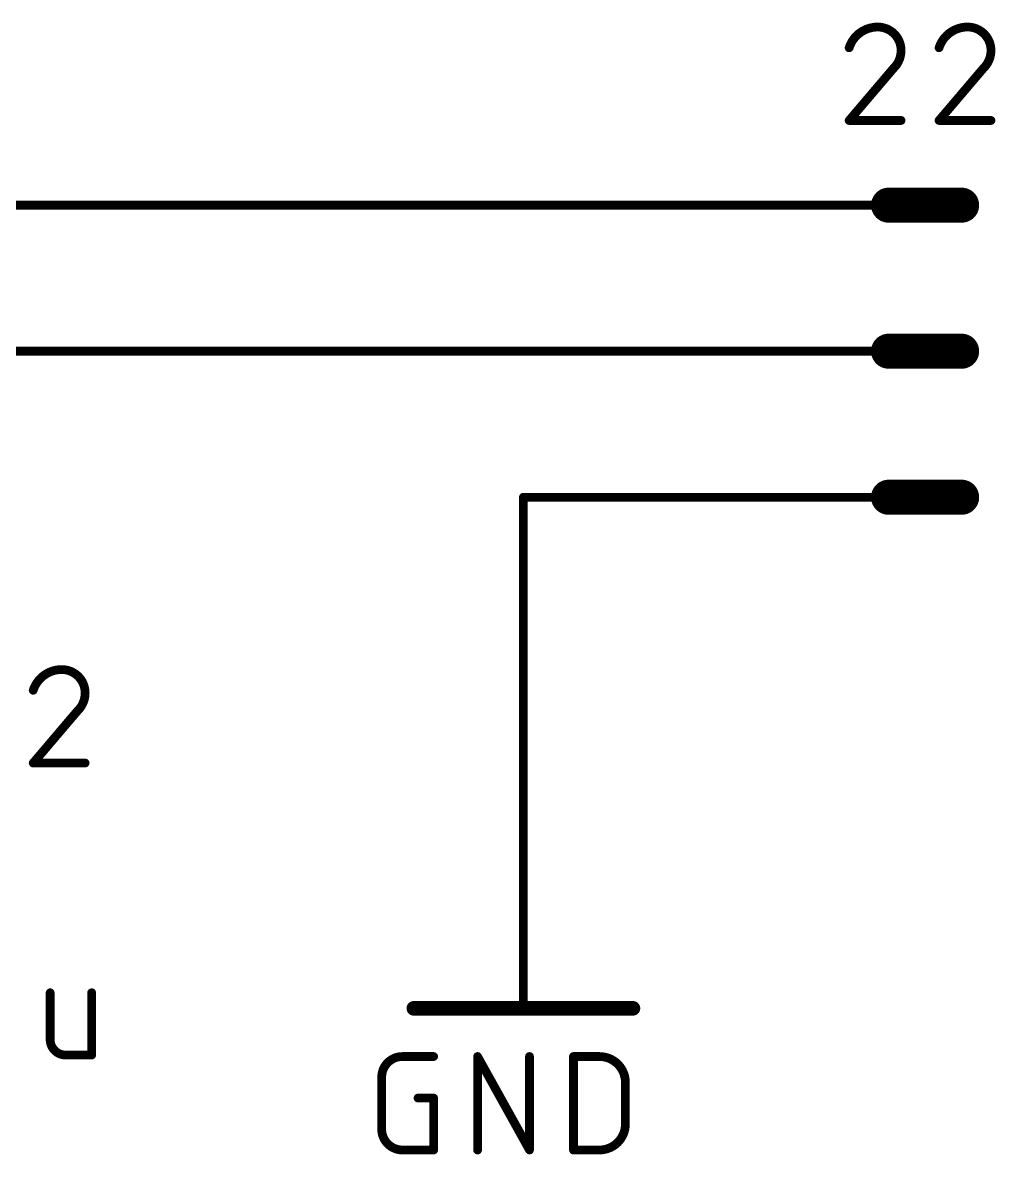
# Model space of a CAD drawing. Extents: x 5 to 171, y -44 to 47.
# Drawn here: x 117.02 to 133.94, y -10.16 to 9.53 of the extents above; entities that cross this region are included whole.
import ezdxf

# ---------------------------------------------------------------- set-up
doc = ezdxf.new("R2010")
doc.units = 0
for name, color, linetype in [('91', 122, 'CONTINUOUS'), ('94', 12, 'CONTINUOUS'), ('95', 251, 'CONTINUOUS'), ('96', 251, 'CONTINUOUS')]:
    doc.layers.add(name, color=color, linetype=linetype)

msp = doc.modelspace()

# ---------------------------------------------------------------- linework, layer by layer
at = {"layer": '91', "const_width": 0.1524}
for points in [[(129.54, 6.35), (116.84, 6.35)], [(114.3, 3.81), (129.54, 3.81)], [(129.54, 1.27), (125.73, 1.27)], [(125.73, 1.27), (125.73, -5.08)]]:
    msp.add_lwpolyline(points, dxfattribs=at)
at = {"layer": '91', "const_width": 0.0762}
for points in [[(129.54, 6.3119, 1), (129.54, 6.3881)], [(129.54, 3.7719, 1), (129.54, 3.8481)], [(125.73, 1.3081, 1), (125.73, 1.2319)], [(125.7681, 1.27, 1), (125.6919, 1.27)], [(129.54, 1.2319, 1), (129.54, 1.3081)], [(125.6919, -5.08, 1), (125.7681, -5.08)]]:
    msp.add_lwpolyline(points, format="xyb", dxfattribs=at)
at = {"layer": '94'}
for points, const_width in [([(133.35, 6.35), (132.08, 6.35)], 0.6096), ([(129.54, 6.35), (132.08, 6.35)], 0.1524), ([(133.35, 3.81), (132.08, 3.81)], 0.6096), ([(129.54, 3.81), (132.08, 3.81)], 0.1524), ([(133.35, 1.27), (132.08, 1.27)], 0.6096), ([(129.54, 1.27), (132.08, 1.27)], 0.1524), ([(125.73, -5.08), (125.73, -7.62)], 0.1524), ([(123.825, -7.62), (127.635, -7.62)], 0.254)]:
    msp.add_lwpolyline(points, dxfattribs=dict(at, const_width=const_width))
for points, const_width in [([(132.08, 6.5024, 1), (132.08, 6.1976)], 0.3048), ([(133.35, 6.1976, 1), (133.35, 6.5024)], 0.3048), ([(129.54, 6.3881, 1), (129.54, 6.3119)], 0.0762), ([(132.08, 6.3119, 1), (132.08, 6.3881)], 0.0762), ([(132.08, 3.9624, 1), (132.08, 3.6576)], 0.3048), ([(133.35, 3.6576, 1), (133.35, 3.9624)], 0.3048), ([(129.54, 3.8481, 1), (129.54, 3.7719)], 0.0762), ([(132.08, 3.7719, 1), (132.08, 3.8481)], 0.0762), ([(132.08, 1.4224, 1), (132.08, 1.1176)], 0.3048), ([(133.35, 1.1176, 1), (133.35, 1.4224)], 0.3048), ([(129.54, 1.3081, 1), (129.54, 1.2319)], 0.0762), ([(132.08, 1.2319, 1), (132.08, 1.3081)], 0.0762), ([(125.7681, -5.08, 1), (125.6919, -5.08)], 0.0762), ([(123.825, -7.5565, 1), (123.825, -7.6835)], 0.127), ([(125.6919, -7.62, 1), (125.7681, -7.62)], 0.0762), ([(127.635, -7.6835, 1), (127.635, -7.5565)], 0.127)]:
    msp.add_lwpolyline(points, format="xyb", dxfattribs=dict(at, const_width=const_width))
at = {"layer": '95'}
for points, const_width in [([(117.7035, -1.7272, 0.3252), (117.2067, -2.0884)], 0.1524), ([(118.1099, -2.1336, 0.4142), (117.7035, -1.7272)], 0.1524), ([(117.7035, -1.6891, 1), (117.7035, -1.7653)], 0.0762), ([(117.7035, -1.7653, 1), (117.7035, -1.6891)], 0.0762), ([(117.1705, -2.0767, 1), (117.243, -2.1002)], 0.0762), ([(117.9744, -2.4497, 0.2053), (118.1099, -2.1336)], 0.1524), ([(118.148, -2.1336, 1), (118.0718, -2.1336)], 0.0762), ([(118.0718, -2.1336, 1), (118.148, -2.1336)], 0.0762), ([(117.9481, -2.4221, 1), (118.0007, -2.4773)], 0.0762), ([(118.0034, -2.4744, 1), (117.9454, -2.425)], 0.0762), ([(117.2067, -3.3147, 1), (117.2067, -3.3909)], 0.0762), ([(117.1777, -3.3281, 1), (117.2358, -3.3775)], 0.0762), ([(118.1099, -3.3909, 1), (118.1099, -3.3147)], 0.0762)]:
    msp.add_lwpolyline(points, format="xyb", dxfattribs=dict(at, const_width=const_width))
at = {"layer": '95', "const_width": 0.1524}
for points in [[(117.9744, -2.4497), (117.2067, -3.3528)], [(117.2067, -3.3528), (118.1099, -3.3528)]]:
    msp.add_lwpolyline(points, dxfattribs=at)
at = {"layer": '96'}
for points, const_width in [([(131.8909, 9.4488, 0.3252), (131.3942, 9.0876)], 0.1524), ([(132.2973, 9.0424, 0.4142), (131.8909, 9.4488)], 0.1524), ([(131.8909, 9.4869, 1), (131.8909, 9.4107)], 0.0762), ([(131.8909, 9.4107, 1), (131.8909, 9.4869)], 0.0762), ([(133.454, 9.4488, 0.3252), (132.9573, 9.0876)], 0.1524), ([(133.8604, 9.0424, 0.4142), (133.454, 9.4488)], 0.1524), ([(133.454, 9.4869, 1), (133.454, 9.4107)], 0.0762), ([(133.454, 9.4107, 1), (133.454, 9.4869)], 0.0762), ([(131.358, 9.0993, 1), (131.4304, 9.0758)], 0.0762), ([(132.1618, 8.7263, 0.2053), (132.2973, 9.0424)], 0.1524), ([(132.3354, 9.0424, 1), (132.2592, 9.0424)], 0.0762), ([(132.2592, 9.0424, 1), (132.3354, 9.0424)], 0.0762), ([(132.9211, 9.0993, 1), (132.9936, 9.0758)], 0.0762), ([(133.725, 8.7263, 0.2053), (133.8604, 9.0424)], 0.1524), ([(133.8985, 9.0424, 1), (133.8223, 9.0424)], 0.0762), ([(133.8223, 9.0424, 1), (133.8985, 9.0424)], 0.0762), ([(132.1356, 8.7539, 1), (132.1881, 8.6987)], 0.0762), ([(132.1909, 8.7016, 1), (132.1328, 8.751)], 0.0762), ([(133.6987, 8.7539, 1), (133.7512, 8.6987)], 0.0762), ([(133.754, 8.7016, 1), (133.6959, 8.751)], 0.0762), ([(131.3942, 7.8613, 1), (131.3942, 7.7851)], 0.0762), ([(131.3652, 7.8479, 1), (131.4232, 7.7985)], 0.0762), ([(132.2973, 7.7851, 1), (132.2973, 7.8613)], 0.0762), ([(132.9573, 7.8613, 1), (132.9573, 7.7851)], 0.0762), ([(132.9283, 7.8479, 1), (132.9864, 7.7985)], 0.0762), ([(133.8604, 7.7851, 1), (133.8604, 7.8613)], 0.0762), ([(117.5396, -7.3491, 1), (117.4634, -7.3491)], 0.0762), ([(118.2621, -7.3491, 1), (118.1859, -7.3491)], 0.0762), ([(117.5015, -8.1619, 0.4142), (117.7725, -8.4328)], 0.1524), ([(117.5396, -8.1619, 1), (117.4634, -8.1619)], 0.0762), ([(117.4634, -8.1619, 1), (117.5396, -8.1619)], 0.0762), ([(117.7725, -8.3947, 1), (117.7725, -8.4709)], 0.0762), ([(117.7725, -8.4709, 1), (117.7725, -8.3947)], 0.0762), ([(118.1859, -8.4328, 1), (118.2621, -8.4328)], 0.0762), ([(118.224, -8.4709, 1), (118.224, -8.3947)], 0.0762), ([(123.6274, -8.4582, 0.4142), (123.2662, -8.8194)], 0.1524), ([(123.6274, -8.4201, 1), (123.6274, -8.4963)], 0.0762), ([(123.6274, -8.4963, 1), (123.6274, -8.4201)], 0.0762), ([(124.1693, -8.4963, 1), (124.1693, -8.4201)], 0.0762), ([(124.9716, -8.4582, 1), (124.8954, -8.4582)], 0.0762), ([(124.9668, -8.4397, 1), (124.9002, -8.4767)], 0.0762), ([(125.8747, -8.4582, 1), (125.7985, -8.4582)], 0.0762), ([(126.639, -8.4582, 1), (126.5628, -8.4582)], 0.0762), ([(126.6009, -8.4201, 1), (126.6009, -8.4963)], 0.0762), ([(127.504, -8.9098, 0.4142), (127.0524, -8.4582)], 0.1524), ([(127.0524, -8.4201, 1), (127.0524, -8.4963)], 0.0762), ([(127.0524, -8.4963, 1), (127.0524, -8.4201)], 0.0762), ([(123.3043, -8.8194, 1), (123.2281, -8.8194)], 0.0762), ([(123.2281, -8.8194, 1), (123.3043, -8.8194)], 0.0762), ([(127.5421, -8.9098, 1), (127.4659, -8.9098)], 0.0762), ([(127.4659, -8.9098, 1), (127.5421, -8.9098)], 0.0762), ([(123.8984, -9.1426, 1), (123.8984, -9.2188)], 0.0762), ([(124.2074, -9.1807, 1), (124.1312, -9.1807)], 0.0762), ([(124.1693, -9.2188, 1), (124.1693, -9.1426)], 0.0762), ([(127.0524, -10.0838, 0.4142), (127.504, -9.6322)], 0.1524), ([(127.5421, -9.6322, 1), (127.4659, -9.6322)], 0.0762), ([(127.4659, -9.6322, 1), (127.5421, -9.6322)], 0.0762), ([(123.2662, -9.7226, 0.4142), (123.6274, -10.0838)], 0.1524), ([(123.3043, -9.7226, 1), (123.2281, -9.7226)], 0.0762), ([(123.2281, -9.7226, 1), (123.3043, -9.7226)], 0.0762), ([(123.6274, -10.0457, 1), (123.6274, -10.1219)], 0.0762), ([(123.6274, -10.1219, 1), (123.6274, -10.0457)], 0.0762), ([(124.1693, -10.1219, 1), (124.1693, -10.0457)], 0.0762), ([(125.8033, -10.1023, 1), (125.8699, -10.0653)], 0.0762), ([(126.6009, -10.0457, 1), (126.6009, -10.1219)], 0.0762), ([(127.0524, -10.0457, 1), (127.0524, -10.1219)], 0.0762), ([(127.0524, -10.1219, 1), (127.0524, -10.0457)], 0.0762), ([(124.1312, -10.0838, 1), (124.2074, -10.0838)], 0.0762), ([(124.8954, -10.0838, 1), (124.9716, -10.0838)], 0.0762), ([(125.7985, -10.0838, 1), (125.8747, -10.0838)], 0.0762), ([(126.5628, -10.0838, 1), (126.639, -10.0838)], 0.0762)]:
    msp.add_lwpolyline(points, format="xyb", dxfattribs=dict(at, const_width=const_width))
at = {"layer": '96', "const_width": 0.1524}
for points in [[(132.1618, 8.7263), (131.3942, 7.8232)], [(133.725, 8.7263), (132.9573, 7.8232)], [(131.3942, 7.8232), (132.2973, 7.8232)], [(132.9573, 7.8232), (133.8604, 7.8232)], [(117.5015, -7.3491), (117.5015, -8.1619)], [(118.224, -8.4328), (118.224, -7.3491)], [(117.7725, -8.4328), (118.224, -8.4328)], [(123.6274, -8.4582), (124.1693, -8.4582)], [(124.9335, -10.0838), (124.9335, -8.4582)], [(124.9335, -8.4582), (125.8366, -10.0838)], [(125.8366, -10.0838), (125.8366, -8.4582)], [(126.6009, -10.0838), (126.6009, -8.4582)], [(126.6009, -8.4582), (127.0524, -8.4582)], [(123.2662, -9.7226), (123.2662, -8.8194)], [(127.504, -8.9098), (127.504, -9.6322)], [(123.8984, -9.1807), (124.1693, -9.1807)], [(124.1693, -9.1807), (124.1693, -10.0838)], [(124.1693, -10.0838), (123.6274, -10.0838)], [(127.0524, -10.0838), (126.6009, -10.0838)]]:
    msp.add_lwpolyline(points, dxfattribs=at)

doc.saveas('drawing.dxf')
